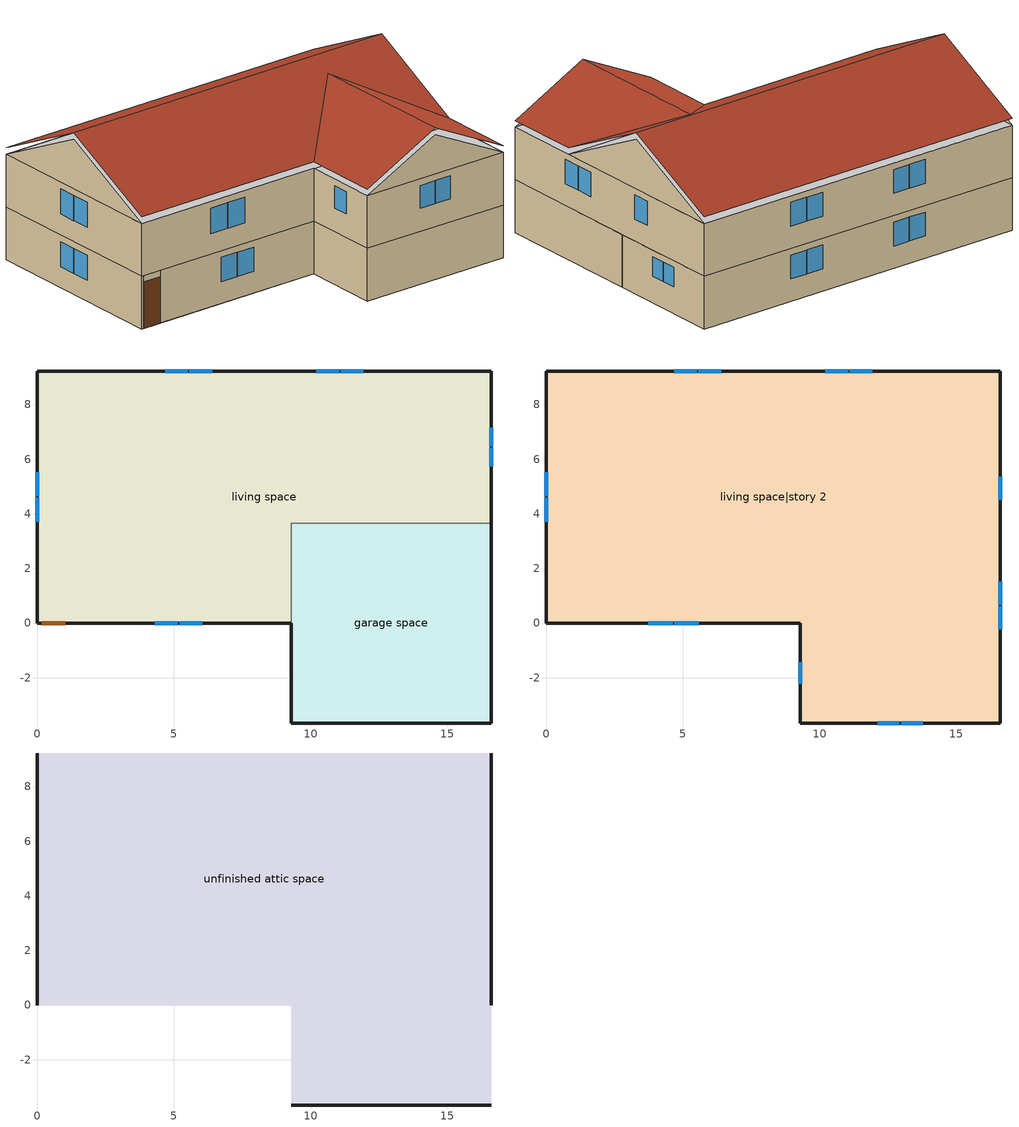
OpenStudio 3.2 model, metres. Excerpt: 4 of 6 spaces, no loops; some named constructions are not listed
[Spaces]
garage space
 floor foundation (FloorFndGrndUnfinSlab): 9.3,-3.66 9.3,3.66 16.61,3.66 16.61,-3.66 z0
 wall outside (WallExtUninsUnfin): 9.3,0 9.3,-3.66 16.61,-3.66 16.61,3.66 z0:2.44
 wall to living space (WallIntFinInsUnfin Reversed): 16.61,3.66 9.3,3.66 9.3,0 z0:2.44
living space
 floor foundation (FloorFndGrndFinSlab): 0,0 0,9.23 16.61,9.23 16.61,3.66 9.3,3.66 9.3,0 z0
 wall outside (WallExtInsFin): 16.61,3.66 16.61,9.23 0,9.23 0,0 0.13,0 1.05,0 9.3,0 z0:2.44
 window (WindowConstruction): 4.3,0 5.14,0 / 5.2,0 6.05,0 z1.01:2.13; 11.93,9.23 11.11,9.23 / 11.05,9.23 10.22,9.23 / 6.4,9.23 5.57,9.23 / 5.51,9.23 4.68,9.23 z1.03:2.13; 0,5.52 0,4.65 / 0,4.58 0,3.71 z0.97:2.13; 16.61,5.74 16.61,6.41 / 16.61,6.47 16.61,7.15 z1.23:2.13
 door (Door): 0.15,0 1.02,0 z0:2.13
living space|story 2
 floor to garage space (FloorFinInsUnfin): 16.61,3.66 16.61,-3.66 9.3,-3.66 9.3,3.66 z2.44
 floor to living space (FloorFinUninsFin): 16.61,9.23 16.61,3.66 9.3,3.66 9.3,0 0,0 0,9.23 z2.44
 wall outside (WallExtInsFin): 0,9.23 0,0 9.3,0 9.3,-3.66 16.61,-3.66 16.61,9.23 0,9.23 z2.44:4.88
 window (WindowConstruction): 3.73,0 4.62,0 / 4.68,0 5.57,0 z3.38:4.57; 12.13,-3.66 12.93,-3.66 / 12.99,-3.66 13.78,-3.66 z3.52:4.57; 11.93,9.23 11.11,9.23 / 11.05,9.23 10.22,9.23 / 6.4,9.23 5.57,9.23 / 5.51,9.23 4.68,9.23 z3.47:4.57; 9.3,-1.44 9.3,-2.22 z3.54:4.57; 0,5.52 0,4.65 / 0,4.58 0,3.71 z3.41:4.57; 16.61,-0.23 16.61,0.61 / 16.61,0.67 16.61,1.51 / 16.61,4.51 16.61,5.35 z3.45:4.57
unfinished attic space
 floor to living space|story 2 (FloorFinInsUnfinAttic): 16.61,9.23 16.61,0 0,0 0,9.23 z4.88; 9.3,-3.66 9.3,0 16.61,0 16.61,-3.66 z4.88
 wall outside (WallExtUninsUnfin): 0,4.61,7.18 0,9.23,4.88 0,0,4.88; 16.61,4.61,7.18 16.61,0,4.88 16.61,9.23,4.88; 9.3,-3.66,4.88 16.61,-3.66,4.88 12.96,-3.66,6.71
 roof outside (RoofUnfinInsExt): 0,4.61,7.49 16.61,4.61,7.49 16.61,9.23,5.18 0,9.23,5.18; 9.3,0,5.18 9.3,-3.66,5.18 12.96,-3.66,7.01 12.96,3.66,7.01; 16.61,0,5.18 12.96,3.66,7.01 12.96,-3.66,7.01 16.61,-3.66,5.18; 0,4.61,7.49 0,0,5.18 9.3,0,5.18 12.96,3.66,7.01 16.61,0,5.18 16.61,4.61,7.49
[Material] Roughness=Rough
Name | Thickness {m} | Conductivity {W/m-K} | Density {kg/m3} | Specific Heat {J/kg-K} | Thermal Absorptance | Solar Absorptance | Visible Absorptance
Drywall 0.5 in. | 0.0127 | 0.160291 | 801 | 837.4 | 0.9 | 0.5 | 0.1
FloorUATrussandIns | 0.0889 | 0.0589139 | 50.7834 | 1165.1 | 0.9 | 0.5 | 0.9
FloorUAAdditionalCeilingIns | 0.099314 | 0.0562575 | 16.02 | 1046.75
RoofSheathing | 0.01905 | 0.115458 | 512.64 | 1214.23 | 0.82 | 0.3 | 0.3
WallSheathing | 0.0127 | 0.115458 | 512.64 | 1214.23 | 0.82 | 0.3 | 0.3
WallStudAndCavity 1 | 0.0889 | 0.0607137 | 162.403 | 1178.92 | 0.82 | 0.3 | 0.82
Floor Covering | 0.0127 | 0.0433444 | 54.468 | 1339.84 | 0.9 | 0.9
FloorIns | 0.1397 | 1.90491 | 67.691 | 1210.98 | 0.82 | 0.3 | 0.3
Wood Floor | 0.015875 | 0.115458 | 544.68 | 1214.23
FloorFinStudAndAirFloor | 0.1397 | 0.557395 | 67.691 | 1210.98 | 0.9 | 0.5 | 0.9
[Construction]
FloorFinInsUnfinAttic Reversed: FloorUAAdditionalCeilingIns, FloorUATrussandIns, Drywall 0.5 in.
WallIntFinInsUnfin: WallSheathing, WallStudAndCavity 1
FloorFinInsUnfin Reversed: Floor Covering, Wood Floor, RoofSheathing, FloorIns
FloorFinUninsFin Reversed: Floor Covering, Wood Floor, RoofSheathing, FloorFinStudAndAirFloor, Drywall 0.5 in.
[Schedule:Ruleset]
Name | Default Day Schedule | Summer Design Day Schedule | Winter Design Day Schedule
res nv_1 temp schedule | Schedule Day 13
res mv_1 range exhaust schedule | Schedule Day 17 | res mv_1 range exhaust schedule summer design | res mv_1 range exhaust schedule winter design
res mv_1 bath exhaust schedule | Schedule Day 18 | res mv_1 bath exhaust schedule summer design | res mv_1 bath exhaust schedule winter design
[Schedule:Day]
Schedule Day 13; Schedule Day 17; res mv_1 range exhaust schedule winter design; Schedule Day 18; res mv_1 bath exhaust schedule winter design: 24, 0, 0
res nv_1 temp schedule allday1; res nv_1 temp schedule allday2; res nv_1 temp schedule allday3; res nv_1 temp schedule allday11; res nv_1 temp schedule allday12: 2, 0, 21.6667, 11, 0, 20.5556, 24, 0, 21.6667
res nv_1 temp schedule allday4; res nv_1 temp schedule allday5; res nv_1 temp schedule allday6; res nv_1 temp schedule allday7; res nv_1 temp schedule allday8; res nv_1 temp schedule allday9; res nv_1 temp schedule allday10: 24, 0, 20.5556
res nv_1 availability schedule allday1 on; res nv_1 availability schedule allday1 on 1; res nv_1 availability schedule allday1 on 2; res nv_1 availability schedule allday1 on 3; res nv_1 availability schedule allday1 on 4; res nv_1 availability schedule allday1 on 5; res nv_1 availability schedule allday1 on 6; res nv_1 availability schedule allday1 on 7; res nv_1 availability schedule allday1 on 8; res nv_1 availability schedule allday1 on 9; res nv_1 availability schedule allday1 on 10; res nv_1 availability schedule allday1 on 11: 1, 0, 1, 2, 0, 1, 3, 0, 1, 4, 0, 1, 5, 0, 1, 6, 0, 1, 7, 0, 1, 8, 0, 1, 9, 0, 1, 10, 0, 1, 11, 0, 1, 12, 0, 1, 13, 0, 1, 14, 0, 1, 15, 0, 1, 16, 0, 1, 17, 0, 1, 18, 0, 1, 19, 0, 1, 20, 0, 1, 21, 0, 1, 22, 0, 1, 23, 0, 1, 24, 0, 1
res mv_1 range exhaust schedule allday1; res mv_1 range exhaust schedule allday2; res mv_1 range exhaust schedule allday3; res mv_1 range exhaust schedule allday4; res mv_1 range exhaust schedule allday5; res mv_1 range exhaust schedule allday6; res mv_1 range exhaust schedule allday7; res mv_1 range exhaust schedule allday8; res mv_1 range exhaust schedule allday9; res mv_1 range exhaust schedule allday10; res mv_1 range exhaust schedule allday11; res mv_1 range exhaust schedule allday12: 16, 0, 0, 17, 0, 1, 24, 0, 0
res mv_1 range exhaust schedule summer design; res mv_1 bath exhaust schedule summer design: 24, 0, 1
res mv_1 bath exhaust schedule allday1; res mv_1 bath exhaust schedule allday2; res mv_1 bath exhaust schedule allday3; res mv_1 bath exhaust schedule allday4; res mv_1 bath exhaust schedule allday5; res mv_1 bath exhaust schedule allday6; res mv_1 bath exhaust schedule allday7; res mv_1 bath exhaust schedule allday8; res mv_1 bath exhaust schedule allday9; res mv_1 bath exhaust schedule allday10; res mv_1 bath exhaust schedule allday11; res mv_1 bath exhaust schedule allday12: 3, 0, 0, 4, 0, 1, 24, 0, 0
[Schedule:Rule] Apply Sunday=Yes; Apply Monday=Yes; Apply Tuesday=Yes; Apply Wednesday=Yes; Apply Thursday=Yes; Apply Friday=Yes; Apply Saturday=Yes; Date Specification Type=DateRange; Start Day=1
Name | Schedule Ruleset | Rule Order | Day Schedule | Start Month | End Month | End Day
res nv_1 temp schedule allday rule1 | res nv_1 temp schedule | 11 | res nv_1 temp schedule allday1 | 1 | 1 | 31
res nv_1 temp schedule allday rule2 | res nv_1 temp schedule | 10 | res nv_1 temp schedule allday2 | 2 | 2 | 28
res nv_1 temp schedule allday rule3 | res nv_1 temp schedule | 9 | res nv_1 temp schedule allday3 | 3 | 3 | 31
res nv_1 temp schedule allday rule4 | res nv_1 temp schedule | 8 | res nv_1 temp schedule allday4 | 4 | 4 | 30
res nv_1 temp schedule allday rule5 | res nv_1 temp schedule | 7 | res nv_1 temp schedule allday5 | 5 | 5 | 31
res nv_1 temp schedule allday rule6 | res nv_1 temp schedule | 6 | res nv_1 temp schedule allday6 | 6 | 6 | 30
res nv_1 temp schedule allday rule7 | res nv_1 temp schedule | 5 | res nv_1 temp schedule allday7 | 7 | 7 | 31
res nv_1 temp schedule allday rule8 | res nv_1 temp schedule | 4 | res nv_1 temp schedule allday8 | 8 | 8 | 31
res nv_1 temp schedule allday rule9 | res nv_1 temp schedule | 3 | res nv_1 temp schedule allday9 | 9 | 9 | 30
res nv_1 temp schedule allday rule10 | res nv_1 temp schedule | 2 | res nv_1 temp schedule allday10 | 10 | 10 | 31
res nv_1 temp schedule allday rule11 | res nv_1 temp schedule | 1 | res nv_1 temp schedule allday11 | 11 | 11 | 30
res nv_1 temp schedule allday rule12 | res nv_1 temp schedule | 0 | res nv_1 temp schedule allday12 | 12 | 12 | 31
res mv_1 range exhaust schedule allday rule1 | res mv_1 range exhaust schedule | 11 | res mv_1 range exhaust schedule allday1 | 1 | 1 | 31
res mv_1 range exhaust schedule allday rule2 | res mv_1 range exhaust schedule | 10 | res mv_1 range exhaust schedule allday2 | 2 | 2 | 28
res mv_1 range exhaust schedule allday rule3 | res mv_1 range exhaust schedule | 9 | res mv_1 range exhaust schedule allday3 | 3 | 3 | 31
res mv_1 range exhaust schedule allday rule4 | res mv_1 range exhaust schedule | 8 | res mv_1 range exhaust schedule allday4 | 4 | 4 | 30
res mv_1 range exhaust schedule allday rule5 | res mv_1 range exhaust schedule | 7 | res mv_1 range exhaust schedule allday5 | 5 | 5 | 31
res mv_1 range exhaust schedule allday rule6 | res mv_1 range exhaust schedule | 6 | res mv_1 range exhaust schedule allday6 | 6 | 6 | 30
res mv_1 range exhaust schedule allday rule7 | res mv_1 range exhaust schedule | 5 | res mv_1 range exhaust schedule allday7 | 7 | 7 | 31
res mv_1 range exhaust schedule allday rule8 | res mv_1 range exhaust schedule | 4 | res mv_1 range exhaust schedule allday8 | 8 | 8 | 31
res mv_1 range exhaust schedule allday rule9 | res mv_1 range exhaust schedule | 3 | res mv_1 range exhaust schedule allday9 | 9 | 9 | 30
res mv_1 range exhaust schedule allday rule10 | res mv_1 range exhaust schedule | 2 | res mv_1 range exhaust schedule allday10 | 10 | 10 | 31
res mv_1 range exhaust schedule allday rule11 | res mv_1 range exhaust schedule | 1 | res mv_1 range exhaust schedule allday11 | 11 | 11 | 30
res mv_1 range exhaust schedule allday rule12 | res mv_1 range exhaust schedule | 0 | res mv_1 range exhaust schedule allday12 | 12 | 12 | 31
res mv_1 bath exhaust schedule allday rule1 | res mv_1 bath exhaust schedule | 11 | res mv_1 bath exhaust schedule allday1 | 1 | 1 | 31
res mv_1 bath exhaust schedule allday rule2 | res mv_1 bath exhaust schedule | 10 | res mv_1 bath exhaust schedule allday2 | 2 | 2 | 28
res mv_1 bath exhaust schedule allday rule3 | res mv_1 bath exhaust schedule | 9 | res mv_1 bath exhaust schedule allday3 | 3 | 3 | 31
res mv_1 bath exhaust schedule allday rule4 | res mv_1 bath exhaust schedule | 8 | res mv_1 bath exhaust schedule allday4 | 4 | 4 | 30
res mv_1 bath exhaust schedule allday rule5 | res mv_1 bath exhaust schedule | 7 | res mv_1 bath exhaust schedule allday5 | 5 | 5 | 31
res mv_1 bath exhaust schedule allday rule6 | res mv_1 bath exhaust schedule | 6 | res mv_1 bath exhaust schedule allday6 | 6 | 6 | 30
res mv_1 bath exhaust schedule allday rule7 | res mv_1 bath exhaust schedule | 5 | res mv_1 bath exhaust schedule allday7 | 7 | 7 | 31
res mv_1 bath exhaust schedule allday rule8 | res mv_1 bath exhaust schedule | 4 | res mv_1 bath exhaust schedule allday8 | 8 | 8 | 31
res mv_1 bath exhaust schedule allday rule9 | res mv_1 bath exhaust schedule | 3 | res mv_1 bath exhaust schedule allday9 | 9 | 9 | 30
res mv_1 bath exhaust schedule allday rule10 | res mv_1 bath exhaust schedule | 2 | res mv_1 bath exhaust schedule allday10 | 10 | 10 | 31
res mv_1 bath exhaust schedule allday rule11 | res mv_1 bath exhaust schedule | 1 | res mv_1 bath exhaust schedule allday11 | 11 | 11 | 30
res mv_1 bath exhaust schedule allday rule12 | res mv_1 bath exhaust schedule | 0 | res mv_1 bath exhaust schedule allday12 | 12 | 12 | 31
